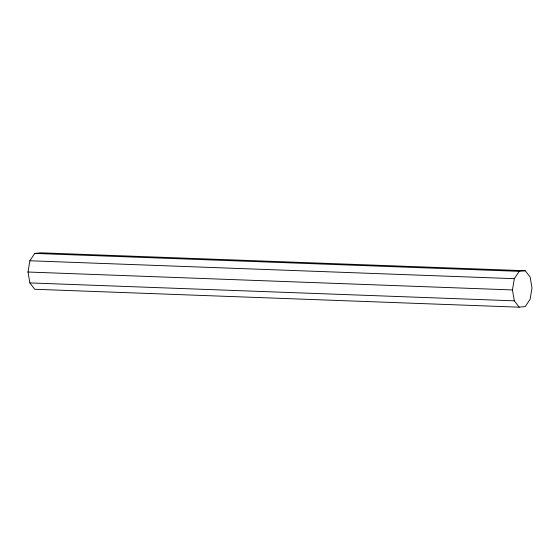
<?xml version="1.0" encoding="UTF-8"?>
<svg xmlns="http://www.w3.org/2000/svg" width="560" height="560" viewBox="0 0 560 560"><rect width="100%" height="100%" fill="white"/><g stroke="black" fill="none" stroke-linecap="round" stroke-linejoin="round"><path stroke-width="0.84" d="M28 272.027L29.869 260.764L34.755 253.428L40.803 252.819L525.245 270.732L530.131 277.081L532 287.973L530.131 299.236L525.245 306.572L519.197 307.181L34.755 289.268L29.869 282.919L28 272.027L512.442 289.94L514.311 300.825L519.197 307.181M512.442 289.94L514.311 278.677L519.197 271.341L525.245 270.732M34.755 253.428L519.197 271.341M29.869 260.764L514.311 278.677M29.869 282.919L514.311 300.825"/></g></svg>
